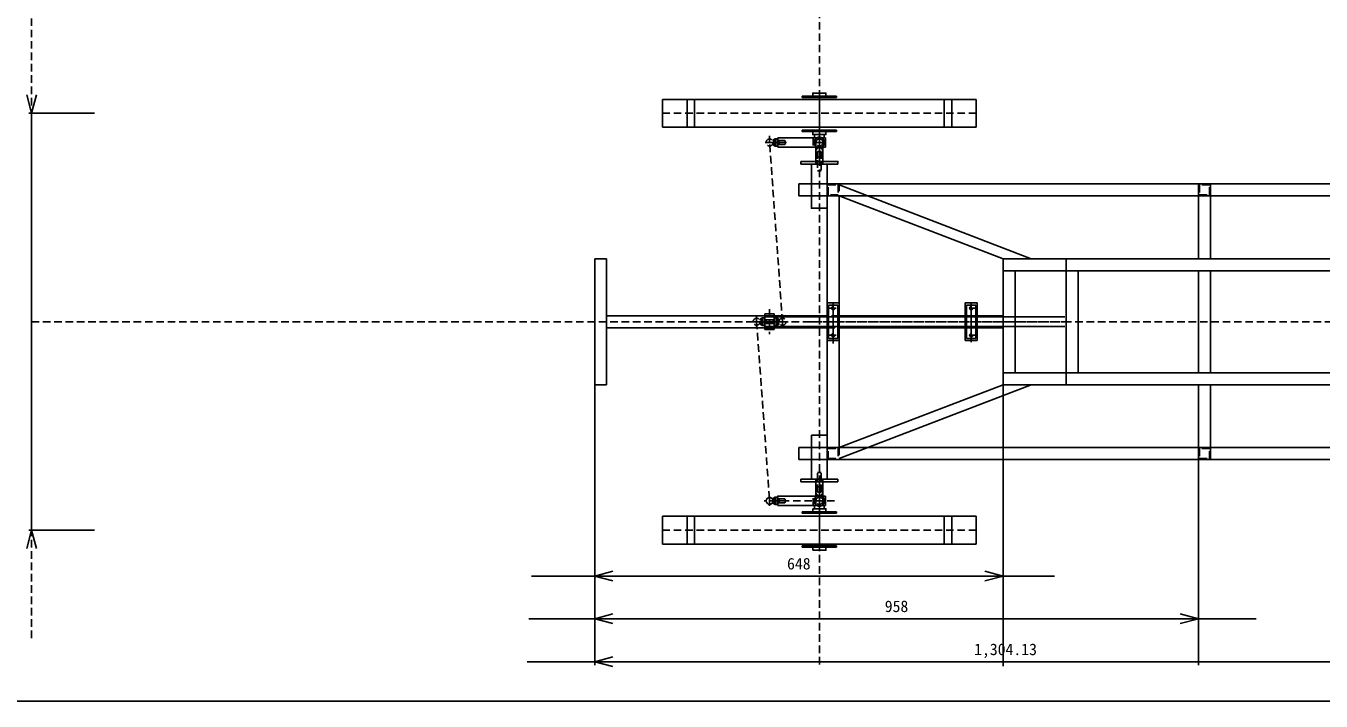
# Model space of a CAD drawing. Units: millimetres, scale not verified. Extents: x -3927 to 20054, y -11123 to 3558.
# Drawn here: x -1909 to 146, y -1385 to -313 of the extents above; entities that cross this region are included whole.
import ezdxf
from ezdxf.enums import TextEntityAlignment as Align

# ---------------------------------------------------------------- set-up
doc = ezdxf.new("R2010")
doc.units = ezdxf.units.MM
doc.header["$LTSCALE"] = 10
doc.linetypes.add('DASHED1', pattern=[1.8, 1.2, -0.6])
for name, color, linetype in [('0-0_ふれーむ', 7, 'Continuous'), ('0-1_車輪', 7, 'Continuous'), ('0-2_ステアリ', 7, 'Continuous'), ('0-4_寸法', 4, 'Continuous'), ('0-8_ふれーむ', 7, 'Continuous'), ('0-9_ふれーむ', 7, 'Continuous'), ('0-A', 4, 'Continuous')]:
    doc.layers.add(name, color=color, linetype=linetype)
doc.styles.add('ＭＳ ゴシック', font='')
doc.styles.get('ＭＳ ゴシック').set_extended_font_data('MS Gothic')

msp = doc.modelspace()

# ---------------------------------------------------------------- linework, layer by layer
at = {"layer": '0-0_ふれーむ', "color": 4, "linetype": 'DASHED1'}
for p, q in [((-650, -480.41), (-650, -534.59)), ((-650, -1057.03), (-650, -1011.14))]:
    msp.add_line(p, q, dxfattribs=at)
at = {"layer": '0-0_ふれーむ'}
for p, q in [((-655.5, -528.03), (-679.18, -528.03)), ((-679.18, -528.03), (-679.18, -532.53)), ((-655.5, -532.53), (-679.18, -532.53)), ((-644.5, -528.03), (-655.5, -528.03)), ((-655.5, -528.03), (-655.5, -532.53)), ((-644.5, -532.53), (-655.5, -532.53)), ((-644.5, -528.03), (-644.5, -532.53)), ((-644.5, -532.53), (-620.66, -532.53)), ((-637.5, -532.53), (-637.5, -602.53)), ((-682.5, -563.53), (-682.5, -582.53)), ((-682.5, -563.53), (316.62, -563.53)), ((-313.93, -682.53), (-618.5, -565.39)), ((-682.5, -582.53), (537.5, -582.53)), ((-358.5, -682.53), (-618.5, -582.53)), ((-1006.5, -682.53), (-987.5, -682.53)), ((-987.5, -682.53), (-987.5, -882.53)), ((-358.5, -682.53), (297.62, -682.53)), ((-358.5, -682.53), (-358.5, -701.53)), ((-258.5, -701.53), (-258.5, -682.53)), ((-358.5, -701.53), (297.62, -701.53)), ((-358.5, -701.53), (-358.5, -882.53)), ((-339.5, -701.53), (-339.5, -863.53)), ((-637.5, -752.53), (-637.5, -812.53)), ((-637.5, -752.53), (-618.5, -752.53)), ((-618.5, -752.53), (-618.5, -812.53)), ((-418.5, -752.53), (-418.5, -812.53)), ((-418.5, -752.53), (-399.5, -752.53)), ((-399.5, -752.53), (-399.5, -812.53)), ((-637.5, -773.03), (-987.5, -773.03)), ((-358.5, -773.03), (-618.5, -773.03)), ((-637.5, -792.03), (-987.5, -792.03)), ((-358.5, -792.03), (-618.5, -792.03)), ((-637.5, -812.53), (-618.5, -812.53)), ((-418.5, -812.53), (-399.5, -812.53)), ((-358.5, -882.53), (-618.5, -982.53)), ((-313.93, -882.53), (-618.5, -999.67)), ((-358.5, -863.53), (297.62, -863.53)), ((-358.5, -863.53), (-358.5, -882.53)), ((-358.5, -882.53), (297.62, -882.53)), ((-258.5, -863.53), (-258.5, -882.53)), ((-662.5, -962.53), (-662.5, -1032.53)), ((-637.5, -962.53), (-662.5, -962.53)), ((-637.5, -962.53), (-637.5, -1032.53)), ((-682.5, -982.53), (-682.5, -1001.53)), ((537.5, -982.53), (-682.5, -982.53)), ((316.62, -1001.53), (-682.5, -1001.53)), ((-655.5, -1032.53), (-679.34, -1032.53)), ((-679.34, -1037.03), (-679.34, -1032.53)), ((-655.5, -1037.03), (-679.34, -1037.03)), ((-655.5, -1037.03), (-670, -1037.03)), ((-655.5, -1032.53), (-644.5, -1032.53)), ((-655.5, -1032.53), (-655.5, -1037.03)), ((-644.5, -1032.53), (-620.82, -1032.53)), ((-644.5, -1037.03), (-644.5, -1032.53)), ((-620.82, -1037.03), (-620.82, -1032.53))]:
    msp.add_line(p, q, dxfattribs=at)
at = {"layer": '0-0_ふれーむ', "linetype": 'DASHED1'}
for p, q in [((-653, -528.03), (-653, -532.53)), ((-647, -528.03), (-647, -532.53)), ((-618.5, -563.53), (-637.5, -563.53)), ((-637.5, -773.03), (-637.5, -792.03)), ((-618.5, -773.03), (-637.5, -773.03)), ((-620.1, -790.43), (-620.1, -774.63)), ((-618.5, -792.03), (-618.5, -773.03)), ((-637.5, -792.03), (-618.5, -792.03)), ((-635.9, -790.43), (-620.1, -790.43)), ((-653, -1032.53), (-653, -1037.03)), ((-647, -1032.53), (-647, -1037.03))]:
    msp.add_line(p, q, dxfattribs=at)
at = {"layer": '0-0_ふれーむ'}
for points in [[(-662.5, -532.53), (-662.5, -602.53), (-637.5, -602.53)], [(-644.5, -528.03), (-620.66, -528.03), (-620.66, -532.53)], [(-1006.5, -682.53), (-1006.5, -868.28), (-1006.5, -869.68), (-1006.5, -882.53), (-987.5, -882.53)], [(-655.5, -1037.03), (-644.5, -1037.03), (-630, -1037.03)], [(-655.5, -1037.03), (-644.5, -1037.03), (-620.82, -1037.03)]]:
    msp.add_lwpolyline(points, dxfattribs=at)
at = {"layer": '0-0_ふれーむ', "linetype": 'DASHED1'}
msp.add_lwpolyline([(-620.1, -774.63), (-635.9, -774.63), (-635.9, -790.43)], dxfattribs=at)
at = {"layer": '0-1_車輪'}
for p, q in [((-899, -429.53), (-899, -473.53)), ((-899, -429.53), (-401, -429.53)), ((-860, -429.53), (-860, -473.53)), ((-848, -429.53), (-848, -473.53)), ((-650, -436.53), (-650, -419.53)), ((-650, -419.53), (-650, -485.53)), ((-650, -436.53), (-650, -419.53)), ((-650, -419.53), (-650, -485.53)), ((-452, -429.53), (-452, -473.53)), ((-440, -429.53), (-440, -473.53)), ((-401, -429.53), (-401, -473.53)), ((-899, -473.53), (-401, -473.53)), ((-720, -492.03), (-724.42, -494.98)), ((-720, -492.03), (-717, -492.03)), ((-716, -491.53), (-717, -491.53)), ((-717, -491.53), (-717, -504.53)), ((-716, -490.53), (-716, -505.53)), ((-716, -490.53), (-716, -505.53)), ((-716, -505.53), (-716, -490.53)), ((-716, -490.53), (-716, -505.53)), ((-650, -490.53), (-716, -490.53)), ((-716, -491.53), (-716, -504.53)), ((-642.5, -485.53), (-657.5, -485.53)), ((-657.5, -485.53), (-657.5, -490.53)), ((-657.5, -485.53), (-642.5, -485.53)), ((-657.5, -485.53), (-657.5, -490.53)), ((-642.5, -490.53), (-657.5, -490.53)), ((-657.5, -490.53), (-642.5, -490.53)), ((-655.5, -490.53), (-655.5, -515.53)), ((-655.5, -515.53), (-655.5, -490.53)), ((-650, -490.53), (-640, -490.53)), ((-644.5, -515.53), (-644.5, -490.53)), ((-644.5, -490.53), (-644.5, -515.53)), ((-642.5, -485.53), (-642.5, -490.53)), ((-642.5, -485.53), (-642.5, -490.53)), ((-640, -490.53), (-640, -505.53)), ((-720, -504.03), (-724.42, -501.08)), ((-722, -498.03), (-722, -493.36)), ((-722, -498.03), (-722, -502.7)), ((-720, -498.03), (-720, -501.03)), ((-716, -504.53), (-717, -504.53)), ((-650, -505.53), (-716, -505.53)), ((-653, -506.53), (-655.5, -510.03)), ((-655.5, -528.03), (-655.5, -510.03)), ((-653, -506.53), (-653, -505.98)), ((-650, -506.53), (-653, -506.53)), ((-650, -505.53), (-640, -505.53)), ((-650, -506.53), (-647, -506.53)), ((-647, -506.53), (-647, -505.98)), ((-644.5, -510.03), (-647, -506.53)), ((-644.5, -528.03), (-644.5, -510.03)), ((-655.5, -520.53), (-644.5, -520.53)), ((-655.5, -1037.03), (-655.5, -1055.03)), ((-655.5, -1044.53), (-644.5, -1044.53)), ((-644.5, -1037.03), (-644.5, -1055.03)), ((-720, -1061.03), (-724.42, -1063.98)), ((-720, -1061.03), (-724.42, -1063.98)), ((-722, -1067.03), (-722, -1062.36)), ((-722, -1067.03), (-722, -1071.7)), ((-720, -1061.03), (-717, -1061.03)), ((-720, -1067.03), (-720, -1064.03)), ((-720, -1067.03), (-720, -1070.03)), ((-716, -1060.53), (-717, -1060.53)), ((-717, -1060.53), (-717, -1073.53)), ((-716, -1060.53), (-717, -1060.53)), ((-717, -1073.53), (-717, -1060.53)), ((-716, -1074.53), (-716, -1059.53)), ((-650, -1059.53), (-716, -1059.53)), ((-716, -1060.53), (-716, -1073.53)), ((-716, -1074.53), (-716, -1060.53)), ((-655.5, -1074.53), (-655.5, -1049.53)), ((-655.5, -1055.03), (-653, -1058.53)), ((-650, -1058.53), (-653, -1058.53)), ((-653, -1058.53), (-653, -1059.08)), ((-650, -1058.53), (-647, -1058.53)), ((-650, -1059.53), (-640, -1059.53)), ((-647, -1058.53), (-644.5, -1055.03)), ((-647, -1058.53), (-647, -1059.08)), ((-644.5, -1049.53), (-644.5, -1074.53)), ((-640, -1074.53), (-640, -1059.53)), ((-720, -1073.03), (-724.42, -1070.08)), ((-720, -1073.03), (-724.42, -1070.08)), ((-720, -1073.03), (-717, -1073.03)), ((-716, -1073.53), (-717, -1073.53)), ((-716, -1073.53), (-717, -1073.53)), ((-716, -1074.53), (-697.17, -1074.53)), ((-697.17, -1074.53), (-666.86, -1074.53)), ((-677, -1084.53), (-623, -1084.53)), ((-650, -1074.53), (-670, -1074.53)), ((-657.5, -1079.53), (-657.5, -1074.53)), ((-642.5, -1074.53), (-657.5, -1074.53)), ((-642.5, -1079.53), (-657.5, -1079.53)), ((-650, -1074.53), (-640, -1074.53)), ((-642.5, -1079.53), (-642.5, -1074.53)), ((-623, -1086.53), (-623, -1084.53)), ((-899, -1091.53), (-899, -1135.53)), ((-899, -1091.53), (-401, -1091.53)), ((-860, -1091.53), (-860, -1135.53)), ((-848, -1091.53), (-848, -1135.53)), ((-452, -1091.53), (-452, -1135.53)), ((-440, -1091.53), (-440, -1135.53)), ((-401, -1091.53), (-401, -1135.53)), ((-899, -1135.53), (-401, -1135.53))]:
    msp.add_line(p, q, dxfattribs=at)
at = {"layer": '0-1_車輪', "linetype": 'DASHED1'}
for p, q in [((-401, -451.53), (-899, -451.53)), ((-660, -490.53), (-660, -505.53)), ((-717, -501.03), (-704, -501.03)), ((-714, -495.03), (-714, -501.03)), ((-653, -512.03), (-647, -512.03)), ((-647, -512.03), (-647, -543.03)), ((-650, -543.03), (-653, -543.03)), ((-650, -543.03), (-647, -543.03)), ((-647, -1053.03), (-647, -1022.03)), ((-717, -1064.03), (-704, -1064.03)), ((-714, -1064.03), (-714, -1070.03)), ((-714, -1070.03), (-714, -1064.03)), ((-704, -1070.03), (-704, -1064.03)), ((-660, -1074.53), (-660, -1059.53)), ((-647, -1053.03), (-653, -1053.03)), ((-717, -1070.03), (-704, -1070.03)), ((-401, -1113.53), (-899, -1113.53))]:
    msp.add_line(p, q, dxfattribs=at)
at = {"layer": '0-1_車輪', "color": 4, "linetype": 'DASHED1'}
for p, q in [((-729, -498.03), (-729, -487.2)), ((-650, -498.03), (-650, -488.03)), ((-729, -498.03), (-736.12, -498.03)), ((-729, -498.03), (-722, -498.03)), ((-719.5, -498.03), (-716, -498.03)), ((-716, -498.03), (-710.99, -498.03)), ((-710.99, -498.03), (-702.04, -498.03)), ((-650, -498.03), (-660, -498.03)), ((-646.71, -498.03), (-654.51, -498.03)), ((-650, -498.03), (-640, -498.03)), ((-650, -498.03), (-650, -508.03)), ((-650, -1084.64), (-650, -1030.46)), ((-625.74, -1067.03), (-737.77, -1067.03)), ((-729, -1067.03), (-729, -1059.64)), ((-729, -1067.03), (-729, -1074.97)), ((-722, -1067.03), (-700.26, -1067.03)), ((-719.5, -1067.03), (-716, -1067.03)), ((-653.29, -1067.03), (-645.49, -1067.03)), ((-650, -1067.03), (-650, -1057.03)), ((-650, -1067.03), (-640, -1067.03)), ((-650, -1067.03), (-650, -1077.03))]:
    msp.add_line(p, q, dxfattribs=at)
at = {"layer": '0-1_車輪'}
for points in [[(-677, -426.53), (-623, -426.53), (-623, -424.53), (-677, -424.53)], [(-623, -426.53), (-677, -426.53), (-677, -424.53), (-623, -424.53)], [(-660.5, -424.53), (-639.5, -424.53), (-639.5, -419.53), (-660.5, -419.53)], [(-639.5, -424.53), (-660.5, -424.53), (-660.5, -419.53), (-639.5, -419.53)], [(-677, -480.53), (-623, -480.53), (-623, -478.53), (-677, -478.53)], [(-623, -480.53), (-677, -480.53), (-677, -478.53), (-623, -478.53)], [(-660.5, -485.53), (-639.5, -485.53), (-639.5, -480.53), (-660.5, -480.53)], [(-639.5, -485.53), (-660.5, -485.53), (-660.5, -480.53), (-639.5, -480.53)], [(-716, -1074.53), (-716, -1059.53), (-716, -1063.5)], [(-660.5, -1079.53), (-639.5, -1079.53), (-639.5, -1084.53), (-660.5, -1084.53)], [(-677, -1138.53), (-623, -1138.53), (-623, -1140.53), (-677, -1140.53)], [(-660.5, -1145.53), (-660.5, -1140.53), (-639.5, -1140.53), (-639.5, -1145.53)]]:
    msp.add_lwpolyline(points, close=True, dxfattribs=at)
for points in [[(-720, -498.03), (-720, -495.03), (-720, -492.03)], [(-720, -501.03), (-720, -504.03), (-717, -504.03)], [(-720, -1067.03), (-720, -1064.03), (-720, -1061.03)], [(-720, -1064.03), (-720, -1061.03), (-717, -1061.03)], [(-720, -1067.03), (-720, -1070.03), (-720, -1073.03)], [(-720, -1070.03), (-720, -1073.03), (-717, -1073.03)], [(-623, -1086.53), (-677, -1086.53), (-677, -1084.53)], [(-650, -1128.53), (-650, -1145.53), (-650, -1079.53)]]:
    msp.add_lwpolyline(points, dxfattribs=at)
at = {"layer": '0-1_車輪', "linetype": 'DASHED1'}
for points in [[(-717, -495.03), (-704, -495.03), (-704, -501.03)], [(-653, -512.03), (-653, -526.03), (-653, -543.03)], [(-653, -1053.03), (-653, -1022.03), (-647, -1022.03)]]:
    msp.add_lwpolyline(points, dxfattribs=at)
at = {"layer": '0-1_車輪', "color": 4, "linetype": 'DASHED1'}
for centre in [(-729, -498.03), (-650, -498.03), (-650, -1067.03)]:
    msp.add_circle(centre, 5.5, dxfattribs=at)
at = {"layer": '0-1_車輪'}
msp.add_circle((-729, -1067.03), 5.5, dxfattribs=at)
for centre, start, end in [((-650, -498.03), 110.66553, 69.33087), ((-650, -498.03), 69.33089, 110.66553), ((-650, -1067.03), 290.66553, 249.33087), ((-650, -1067.03), 249.33089, 290.66553)]:
    msp.add_arc(centre, 8.5, start, end, dxfattribs=at)
at = {"layer": '0-1_車輪', "color": 4, "linetype": 'DASHED1'}
for centre, start, end in [((-650, -498.03), 307.41965, 307.41966), ((-650, -1067.03), 127.41965, 127.41966)]:
    msp.add_arc(centre, 5.5, start, end, dxfattribs=at)
at = {"layer": '0-2_ステアリ', "color": 4, "linetype": 'DASHED1'}
for p, q in [((-708.5, -782.53), (-729, -498.03)), ((-749.5, -775.03), (-749.5, -790.03)), ((-708.5, -775.03), (-708.5, -771.7)), ((-708.5, -775.03), (-708.5, -790.03)), ((-708.5, -790.03), (-708.5, -775.03)), ((-635.5, -761.03), (-620.5, -761.03)), ((-409, -761.03), (-401.5, -761.03)), ((-758.09, -782.53), (-715, -782.53)), ((-705.96, -782.53), (-751.86, -782.53)), ((-749.5, -782.53), (-742.5, -782.53)), ((-749.5, -782.53), (-742.5, -782.53)), ((-749.5, -782.53), (-729, -1067.03)), ((-749.5, -790.03), (-749.5, -793.36)), ((-701.5, -782.53), (-726.5, -782.53)), ((-708.5, -782.53), (-715.5, -782.53)), ((-662.5, -782.53), (-675.48, -782.53)), ((-662.54, -782.53), (-260.52, -782.53)), ((-628, -782.53), (-628, -781.27)), ((-628, -782.53), (-628, -781.53)), ((-409, -782.53), (-409, -781.27)), ((-635.5, -804.03), (-620.5, -804.03)), ((-409, -804.03), (-401.5, -804.03))]:
    msp.add_line(p, q, dxfattribs=at)
at = {"layer": '0-2_ステアリ'}
for p, q in [((-635.5, -756.03), (-635.5, -809.03)), ((-635.5, -756.03), (-620.5, -756.03)), ((-628, -761.03), (-628, -759.09)), ((-620.5, -756.03), (-620.5, -809.03)), ((-416.5, -756.03), (-401.5, -756.03)), ((-416.5, -756.03), (-416.5, -809.03)), ((-409, -761.03), (-409, -759.09)), ((-401.5, -756.03), (-401.5, -809.03)), ((-740.5, -776.53), (-744.92, -779.48)), ((-740.5, -776.53), (-744.92, -779.48)), ((-742.5, -782.53), (-742.5, -777.86)), ((-742.5, -782.53), (-742.5, -777.86)), ((-740.5, -776.53), (-737.5, -776.53)), ((-740.5, -779.53), (-740.5, -776.53)), ((-740.5, -776.53), (-737.5, -776.53)), ((-740.5, -779.53), (-740.5, -776.53)), ((-740.5, -782.53), (-740.5, -779.53)), ((-740.5, -782.53), (-740.5, -779.53)), ((-737.5, -776.03), (-737.5, -789.03)), ((-736.5, -776.03), (-737.5, -776.03)), ((-737.5, -789.03), (-737.5, -776.03)), ((-736.5, -776.03), (-737.5, -776.03)), ((-736.5, -770.03), (-721.5, -770.03)), ((-736.5, -770.03), (-736.5, -795.03)), ((-736.5, -775.03), (-260.52, -775.03)), ((-736.5, -776.03), (-736.5, -789.03)), ((-736.5, -789.03), (-736.5, -776.03)), ((-736.5, -779.03), (-736.5, -795.03)), ((-721.5, -770.03), (-721.5, -779.03)), ((-721.5, -789.03), (-721.5, -776.03)), ((-721.5, -776.03), (-720.5, -776.03)), ((-721.5, -776.03), (-721.5, -789.03)), ((-721.5, -776.03), (-720.5, -776.03)), ((-721.5, -776.03), (-721.5, -789.03)), ((-721.5, -779.03), (-721.5, -795.03)), ((-720.5, -789.03), (-720.5, -776.03)), ((-720.5, -776.03), (-720.5, -789.03)), ((-717.5, -776.53), (-720.5, -776.53)), ((-717.5, -776.53), (-720.5, -776.53)), ((-717.5, -776.53), (-713.08, -779.48)), ((-717.5, -779.53), (-717.5, -776.53)), ((-717.5, -776.53), (-713.08, -779.48)), ((-717.5, -779.53), (-717.5, -776.53)), ((-717.5, -782.53), (-717.5, -779.53)), ((-717.5, -782.53), (-717.5, -779.53)), ((-715.5, -782.53), (-715.5, -777.86)), ((-715.5, -782.53), (-715.5, -777.86)), ((-740.5, -788.53), (-744.92, -785.58)), ((-740.5, -788.53), (-744.92, -785.58)), ((-742.5, -782.53), (-742.5, -787.2)), ((-742.5, -782.53), (-742.5, -787.2)), ((-740.5, -782.53), (-740.5, -785.53)), ((-740.5, -782.53), (-740.5, -785.53)), ((-740.5, -785.53), (-740.5, -788.53)), ((-740.5, -785.53), (-740.5, -788.53)), ((-740.5, -788.53), (-737.5, -788.53)), ((-740.5, -788.53), (-737.5, -788.53)), ((-736.5, -789.03), (-737.5, -789.03)), ((-736.5, -789.03), (-737.5, -789.03)), ((-736.5, -790.03), (-260.52, -790.03)), ((-736.5, -795.03), (-721.5, -795.03)), ((-721.5, -789.03), (-720.5, -789.03)), ((-721.5, -789.03), (-720.5, -789.03)), ((-717.5, -788.53), (-720.5, -788.53)), ((-717.5, -788.53), (-720.5, -788.53)), ((-717.5, -782.53), (-717.5, -785.53)), ((-717.5, -782.53), (-717.5, -785.53)), ((-717.5, -785.53), (-717.5, -788.53)), ((-717.5, -785.53), (-717.5, -788.53)), ((-717.5, -788.53), (-713.08, -785.58)), ((-717.5, -788.53), (-713.08, -785.58)), ((-715.5, -782.53), (-715.5, -787.2)), ((-715.5, -782.53), (-715.5, -787.2)), ((-409, -782.53), (-409, -784.82)), ((-635.5, -809.03), (-620.5, -809.03)), ((-628, -804.03), (-628, -805.65)), ((-416.5, -809.03), (-401.5, -809.03)), ((-409, -804.03), (-409, -805.65))]:
    msp.add_line(p, q, dxfattribs=at)
at = {"layer": '0-2_ステアリ', "color": 4}
for p, q in [((-628, -752.53), (-628, -817.42)), ((-409, -752.53), (-409, -815.29))]:
    msp.add_line(p, q, dxfattribs=at)
at = {"layer": '0-2_ステアリ', "linetype": 'DASHED1'}
for p, q in [((-737.5, -779.53), (-724.5, -779.53)), ((-736.5, -775.03), (-736.5, -790.03)), ((-734.5, -779.53), (-734.5, -785.53)), ((-734.5, -785.53), (-734.5, -779.53)), ((-720.5, -779.53), (-733.5, -779.53)), ((-729, -762.53), (-729, -802.53)), ((-723.5, -785.53), (-723.5, -779.53)), ((-726.5, -782.53), (-751.5, -782.53)), ((-737.5, -785.53), (-724.5, -785.53)), ((-736.5, -782.53), (-726.5, -782.53)), ((-720.5, -785.53), (-733.5, -785.53)), ((-724.5, -782.53), (-699.5, -782.53)), ((-724.5, -782.53), (-714.5, -782.53))]:
    msp.add_line(p, q, dxfattribs=at)
for centre in [(-628, -761.03), (-409, -761.03), (-628, -804.03), (-409, -804.03)]:
    msp.add_circle(centre, 2.5, dxfattribs=at)
at = {"layer": '0-2_ステアリ', "color": 4, "linetype": 'DASHED1'}
for centre in [(-749.5, -782.53), (-708.5, -782.53)]:
    msp.add_circle(centre, 5.5, dxfattribs=at)
for centre, start, end in [((-749.5, -782.53), 127.41965, 127.41966), ((-708.5, -782.53), 307.4196, 307.41962)]:
    msp.add_arc(centre, 5.5, start, end, dxfattribs=at)
at = {"layer": '0-4_寸法', "color": 7, "linetype": 'DASHED1'}
for p, q in [((-1900, -1285), (-1900, 1483.99)), ((-1900, -782.53), (1900, -782.53))]:
    msp.add_line(p, q, dxfattribs=at)
at = {"layer": '0-4_寸法', "linetype": 'DASHED1'}
msp.add_line((-650, 287.19), (-650, -1331.92), dxfattribs=at)
at = {"layer": '0-4_寸法'}
for p, q in [((-1900, -451.53), (-1907.76, -422.55)), ((-1900, -451.53), (-1892.24, -422.55)), ((-1800, -451.53), (-1904.44, -451.53)), ((-1900, -451.53), (-1900, -1113.53)), ((-1900, -1113.53), (-1907.76, -1142.51)), ((-1800, -1113.53), (-1904.44, -1113.53)), ((-1900, -1113.53), (-1892.24, -1142.51))]:
    msp.add_line(p, q, dxfattribs=at)
at = {"layer": '0-4_寸法', "color": 7}
msp.add_line((2000, -1385), (-2000, -1385), dxfattribs=at)
at = {"layer": '0-8_ふれーむ', "linetype": 'DASHED1'}
for p, q in [((-637.5, -1001.53), (-637.5, -982.53)), ((-635.9, -999.93), (-635.9, -984.13)), ((-635.9, -999.93), (-620.1, -999.93))]:
    msp.add_line(p, q, dxfattribs=at)
for points in [[(-618.5, -563.53), (-618.5, -582.53), (-637.5, -582.53), (-637.5, -563.53)], [(-635.9, -565.13), (-620.1, -565.13), (-620.1, -580.93), (-635.9, -580.93)]]:
    msp.add_lwpolyline(points, close=True, dxfattribs=at)
for points in [[(-637.5, -982.53), (-618.5, -982.53), (-618.5, -1001.53), (-637.5, -1001.53)], [(-635.9, -984.13), (-620.1, -984.13), (-620.1, -999.93)]]:
    msp.add_lwpolyline(points, dxfattribs=at)
at = {"layer": '0-9_ふれーむ', "linetype": 'DASHED1'}
for p, q in [((-46.9, -565.13), (-46.9, -580.93)), ((-31.1, -565.13), (-46.9, -565.13)), ((-31.1, -580.93), (-31.1, -565.13)), ((-46.9, -580.93), (-31.1, -580.93)), ((-46.9, -984.13), (-46.9, -999.93)), ((-31.1, -984.13), (-46.9, -984.13)), ((-31.1, -999.93), (-31.1, -984.13)), ((-46.9, -999.93), (-31.1, -999.93))]:
    msp.add_line(p, q, dxfattribs=at)
at = {"layer": '0-9_ふれーむ'}
for p, q in [((-618.5, -582.53), (-637.5, -582.53)), ((-637.5, -982.53), (-637.5, -582.53)), ((-618.5, -582.53), (-618.5, -982.53)), ((-258.5, -701.53), (-258.5, -863.53)), ((-239.5, -701.53), (-239.5, -863.53)), ((-48.5, -1001.53), (-48.5, -882.53)), ((-48.5, -882.53), (-29.5, -882.53)), ((-29.5, -1001.53), (-29.5, -882.53)), ((-618.5, -982.53), (-637.5, -982.53)), ((-48.5, -1001.53), (-29.5, -1001.53))]:
    msp.add_line(p, q, dxfattribs=at)
at = {"layer": '0-9_ふれーむ', "linetype": 'DASHED1'}
for points in [[(-48.5, -582.53), (-29.5, -582.53), (-29.5, -563.53), (-48.5, -563.53)], [(-48.5, -1001.53), (-29.5, -1001.53), (-29.5, -982.53), (-48.5, -982.53)]]:
    msp.add_lwpolyline(points, close=True, dxfattribs=at)
at = {"layer": '0-9_ふれーむ'}
msp.add_lwpolyline([(-29.5, -582.53), (-29.5, -563.53), (-48.5, -563.53), (-48.5, -582.53)], dxfattribs=at)
for points in [[(-48.5, -582.53), (-48.5, -682.53), (-29.5, -682.53), (-29.5, -582.53)], [(-48.5, -701.53), (-29.5, -701.53), (-29.5, -863.53), (-48.5, -863.53)]]:
    msp.add_lwpolyline(points, close=True, dxfattribs=at)
at = {"layer": '0-A', "color": 7}
for p, q in [((-1006.5, -882.53), (-1006.5, -1327.7)), ((-358.5, -882.53), (-358.5, -1329.51)), ((-48.5, -1001.53), (-48.5, -1327.7)), ((-1106.86, -1186.41), (-276.79, -1186.41)), ((-1110.8, -1254.11), (42.97, -1254.11)), ((-1113.43, -1322.44), (395.15, -1322.44))]:
    msp.add_line(p, q, dxfattribs=at)
at = {"layer": '0-A'}
for p, q in [((-1006.5, -1186.41), (-977.52, -1178.65)), ((-1006.5, -1186.41), (-358.5, -1186.41)), ((-1006.5, -1186.41), (-977.52, -1194.18)), ((-358.5, -1186.41), (-387.48, -1178.65)), ((-358.5, -1186.41), (-387.48, -1194.18)), ((-1006.5, -1254.11), (-977.52, -1246.35)), ((-48.5, -1254.11), (-77.48, -1246.35)), ((-1006.5, -1254.11), (-48.5, -1254.11)), ((-1006.5, -1254.11), (-977.52, -1261.88)), ((-48.5, -1254.11), (-77.48, -1261.88)), ((-1006.5, -1322.44), (-977.52, -1314.68)), ((-1006.5, -1322.44), (297.62, -1322.44)), ((-1006.5, -1322.44), (-977.52, -1330.21))]:
    msp.add_line(p, q, dxfattribs=at)

# ---------------------------------------------------------------- texts
at = {"layer": '0-A', "style": 'ＭＳ ゴシック'}
for s, p in [('648', (-701.25, -1181.41)), ('958', (-546.25, -1249.11)), ('1,304.13', (-404.44, -1317.44))]:
    msp.add_text(s, height=18.33, dxfattribs=at).set_placement(p, align=Align.BOTTOM_LEFT)

doc.saveas('drawing.dxf')
